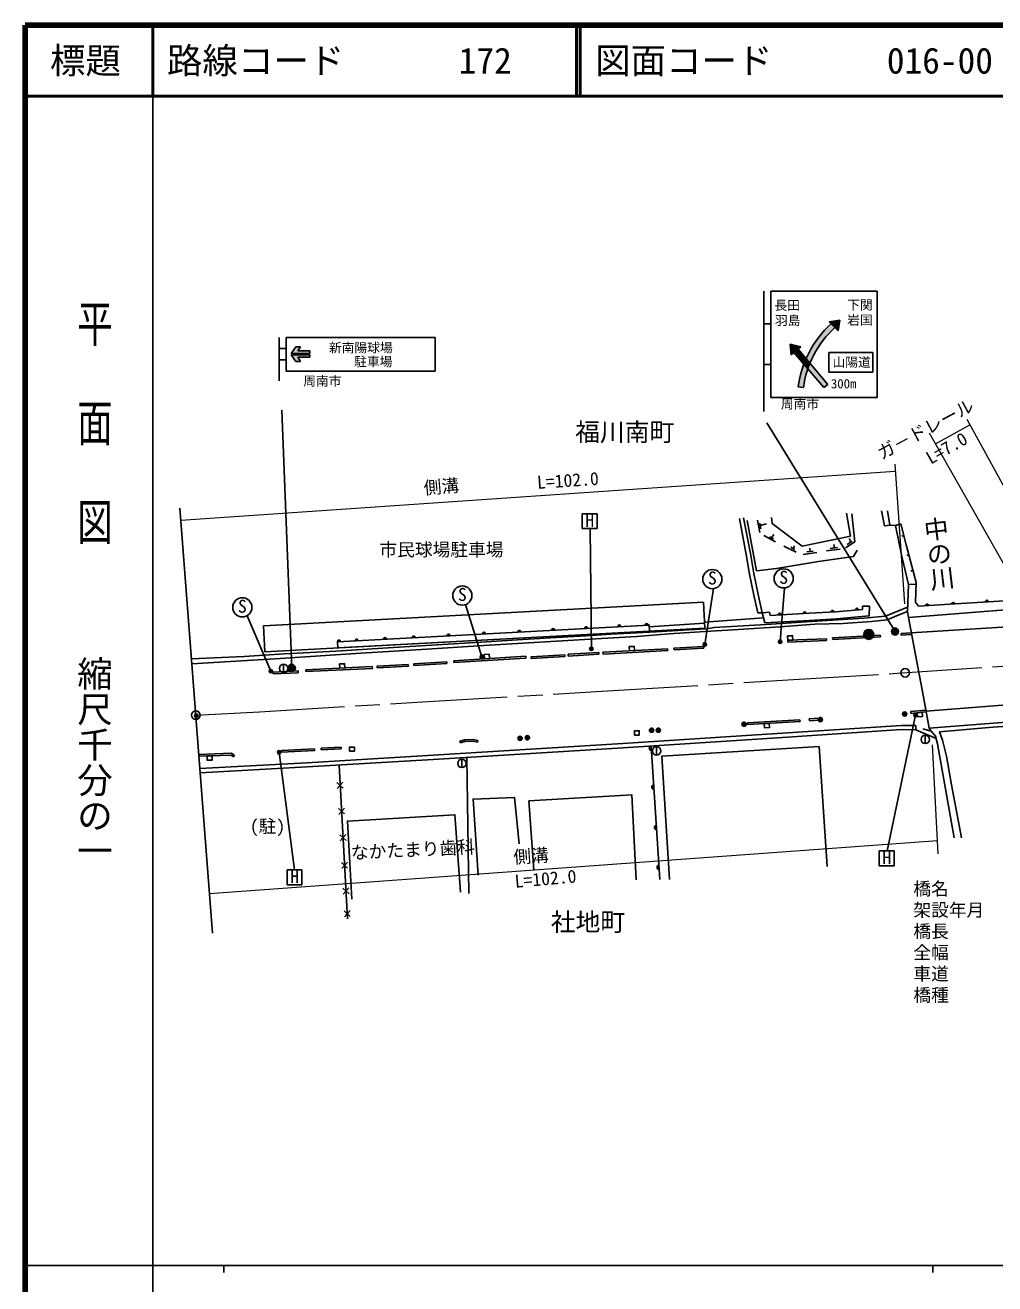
# Model space of a CAD drawing. Units: millimetres at full size, sheet at 1:1000; details may follow other scales. Extents: x 40000 to 680000, y 20000 to 380000.
# Drawn here: x 40000 to 176749, y 202409 to 380000 of the extents above; entities that cross this region are included whole.
import ezdxf
from ezdxf.enums import TextEntityAlignment as Align

# ---------------------------------------------------------------- set-up
doc = ezdxf.new("R2010")
doc.units = ezdxf.units.MM
doc.header["$LTSCALE"] = 1000
doc.header["$PDMODE"] = 32
doc.header["$PDSIZE"] = 500
doc.linetypes.add('CHAIN', pattern=[18.5, 12, -1.5, 3.5, -1.5])
for name, color, linetype, lineweight in [('M-BGD', 7, 'Continuous', 25), ('M-BGD-EXST', 7, 'Continuous', 25), ('M-BMK', 2, 'CHAIN', 13), ('M-BMK-OTRS', 5, 'Continuous', 25), ('M-BMK-SRVR', 3, 'Continuous', 25), ('M-STR-HTXT', 7, 'Continuous', 13), ('M-STR-STR1', 1, 'Continuous', 25), ('M-STR-STRC', 7, 'Continuous', 25), ('M-TTL', 2, 'Continuous', 140), ('M-TTL-BAND', 7, 'Continuous', 25), ('M-TTL-LINE', 7, 'Continuous', 50)]:
    doc.layers.add(name, color=color, linetype=linetype, lineweight=lineweight)
for name, color, linetype in [('M-BMK-HTXT', 7, 'Continuous'), ('M-OTRS', 6, 'Continuous'), ('M-TTL-TXT', 7, 'Continuous')]:
    doc.layers.add(name, color=color, linetype=linetype)
doc.styles.add('@ＭＳ ゴシック', font='')
doc.styles.add('ＭＳ ゴシック', font='')
doc.styles.get('@ＭＳ ゴシック').set_extended_font_data('@MS Gothic')
doc.styles.get('ＭＳ ゴシック').set_extended_font_data('MS Gothic')

msp = doc.modelspace()

# ---------------------------------------------------------------- hatches: boundary and pattern name
at = {"layer": 'M-BGD'}
for points in [[(171074, 298332, 0.4608), (170859, 298554, 0.4608), (170673, 298307)], [(175839, 298627, 0.4608), (175624, 298849, 0.4608), (175438, 298602)], [(146609, 296800, 0.4608), (146395, 297024, 0.4608), (146207, 296778)], [(150115, 296999, 0.4608), (149901, 297222, 0.4608), (149714, 296976)], [(154067, 297205, 0.4608), (153854, 297429, 0.4608), (153665, 297184)], [(157508, 297512, 0.4608), (157286, 297727, 0.4608), (157108, 297475)], [(167423, 298105, 0.4608), (167208, 298327, 0.4608), (167022, 298080)], [(114658, 294646, 0.4608), (114444, 294870, 0.4608), (114256, 294624)], [(119310, 294896, 0.4608), (119097, 295120, 0.4608), (118909, 294874)], [(124002, 295148, 0.4608), (123789, 295372, 0.4608), (123601, 295126)], [(127843, 295354, 0.4608), (127630, 295578, 0.4608), (127442, 295333)], [(84466, 293024, 0.4608), (84253, 293247, 0.4608), (84065, 293002)], [(86936, 293156, 0.4608), (86723, 293380, 0.4608), (86535, 293135)], [(90953, 293372, 0.4608), (90739, 293596, 0.4608), (90551, 293351)], [(94999, 293589, 0.4608), (94786, 293813, 0.4608), (94598, 293568)], [(99899, 293853, 0.4608), (99686, 294077, 0.4608), (99498, 293831)], [(104915, 294122, 0.4608), (104702, 294346, 0.4608), (104514, 294101)], [(109900, 294390, 0.4608), (109687, 294614, 0.4608), (109499, 294369)], [(158269, 294037, 1), (159669, 294037, 0.41421), (158969, 294737, 0.41421)], [(164337, 282807, 0.41421), (164037, 283107, 0.41421), (163737, 282807, 1)], [(128645, 280526, 0.41421), (128345, 280826, 0.41421), (128045, 280526, 1)], [(129595, 280526, 0.41421), (129295, 280826, 0.41421), (128995, 280526, 1)], [(141683, 281370, 0.41421), (141383, 281670, 0.41421), (141083, 281370, 1)], [(152432, 282023, 0.41421), (152132, 282323, 0.41421), (151832, 282023, 1)], [(110104, 279376, 0.41421), (109804, 279676, 0.41421), (109504, 279376, 1)], [(111133, 279455, 0.41421), (110833, 279755, 0.41421), (110533, 279455, 1)], [(128262, 278284, 0.84072), (128302, 277659)], [(128620, 272779, 0.84072), (128661, 272155)], [(128991, 267090, 0.84072), (129032, 266465)], [(129354, 261512, 0.84072), (129395, 260888)]]:
    msp.add_hatch(color=256, dxfattribs=at).paths.add_polyline_path(points)
at = {"layer": 'M-BGD-EXST'}
for points in [[(146734, 293008, 0.41421), (146484, 293258, 0.41421), (146234, 293008, 1)], [(120097, 292011, 0.41421), (119847, 292261, 0.41421), (119597, 292011, 1)], [(136110, 292631, 0.41421), (135860, 292881, 0.41421), (135610, 292631, 1)], [(104661, 290893, 0.41421), (104411, 291143, 0.41421), (104161, 290893, 1)], [(74889, 288858, 0.41421), (74639, 289108, 0.41421), (74389, 288858, 1)], [(165811, 282650, 0.41421), (165561, 282900, 0.41421), (165311, 282650, 1)], [(76075, 277408, 0.41421), (75825, 277658, 0.41421), (75575, 277408, 1)]]:
    msp.add_hatch(color=256, dxfattribs=at).paths.add_polyline_path(points)
at = {"layer": 'M-STR-STRC'}
for points in [[(154200, 337329), (153753, 337776), (153669, 337860), (153482, 337687), (153298, 337511), (153117, 337332), (152939, 337150), (152765, 336965), (152594, 336777), (152426, 336585), (152261, 336391), (152100, 336194), (151942, 335995), (151788, 335792), (151637, 335587), (151490, 335379), (151347, 335169), (151207, 334956), (151071, 334741), (150939, 334524), (150811, 334304), (150686, 334082), (150566, 333858), (150449, 333632), (150336, 333404), (150228, 333174), (150128, 332953), (150671, 332313), (150728, 332451), (150824, 332673), (150924, 332892), (151028, 333110), (151135, 333326), (151246, 333541), (151361, 333753), (151480, 333963), (151602, 334171), (151728, 334377), (151858, 334581), (151991, 334782), (152127, 334981), (152267, 335178), (152411, 335372), (152557, 335564), (152707, 335753), (152861, 335939), (153017, 336123), (153177, 336304), (153340, 336482), (153506, 336657), (153675, 336830), (153847, 336999), (154022, 337165)], [(154902, 338395), (154788, 337751), (154283, 337245), (153753, 337776), (153399, 338129)], [(154637, 336892), (154283, 337245), (153753, 337776), (153399, 338129), (154902, 338395)], [(80153, 334033), (80153, 333672), (77489, 333671), (78158, 334608), (78839, 334608), (78469, 334033)], [(147900, 335002), (148533, 334836), (148994, 334291), (148422, 333806), (148041, 333483)], [(149376, 334615), (148994, 334291), (148422, 333806), (148041, 333483), (147900, 335002)], [(149809, 332170), (149838, 332247), (149931, 332484), (150027, 332720), (150128, 332953), (148994, 334291), (148422, 333806)], [(77489, 333497), (78158, 332560), (78839, 332560), (78469, 333135), (80153, 333134), (80153, 333496)], [(149751, 328854), (149761, 328929), (149795, 329167), (149834, 329406), (149877, 329643), (149924, 329880), (149976, 330116), (150031, 330351), (150091, 330585), (150154, 330818), (150222, 331049), (150293, 331280), (150369, 331509), (149809, 332170), (149722, 331931), (149639, 331691), (149560, 331449), (149486, 331205), (149415, 330961), (149349, 330715), (149288, 330468), (149230, 330220), (149177, 329971), (149129, 329721), (149085, 329471), (149045, 329219), (149009, 328967), (149007, 328952)], [(150369, 331509), (150413, 331637), (150495, 331864), (150581, 332089), (150671, 332313), (150128, 332953), (150027, 332720), (149931, 332484), (149838, 332247), (149809, 332170)], [(152616, 328858), (153211, 329315), (150671, 332313), (150581, 332089), (150495, 331864), (150413, 331637), (150369, 331509)], [(163180, 294441, 0.41421), (162680, 294941, 0.41421), (162180, 294441, 1)], [(78103, 289319, 0.41421), (77603, 289819, 0.41421), (77103, 289319, 1)]]:
    msp.add_hatch(color=256, dxfattribs=at).paths.add_polyline_path(points)

# ---------------------------------------------------------------- linework, layer by layer
at = {"layer": 'M-BGD'}
for p, q in [((157016, 307105), (156568, 311057)), ((143289, 310145), (143598, 308401)), ((143592, 309724), (143740, 308951)), ((143655, 309398), (144545, 309662)), ((161964, 309433), (162725, 309403)), ((162725, 309403), (163484, 309623)), ((144179, 307975), (145817, 307102)), ((144983, 307821), (145524, 307539)), ((145253, 307680), (145573, 308139)), ((156373, 307024), (156245, 307561)), ((163909, 308006), (163654, 307913)), ((147013, 306496), (148734, 305620)), ((147963, 306341), (148563, 306019)), ((148329, 306145), (148494, 306540)), ((149727, 305292), (151630, 305579)), ((150256, 305703), (151137, 305794)), ((150697, 305748), (150676, 306200)), ((153003, 305831), (154929, 306073)), ((153523, 306141), (154568, 306292)), ((154135, 306229), (154053, 306743)), ((155670, 306274), (157016, 307105)), ((155930, 306735), (156651, 307205)), ((164636, 305263), (164353, 305194)), ((165219, 303087), (164918, 302981)), ((144971, 297155), (143951, 297104)), ((158097, 298012), (159098, 298022)), ((128014, 295124), (135817, 295611)), ((135810, 295751), (144138, 296387)), ((164974, 294263), (181924, 295302)), ((147542, 293217), (153018, 293436)), ((147552, 292968), (147542, 293217)), ((147552, 292968), (153028, 293187)), ((153028, 293187), (153018, 293436)), ((153867, 293557), (160600, 293937)), ((153881, 293307), (153867, 293557)), ((153881, 293307), (160615, 293687)), ((160615, 293687), (160600, 293937)), ((163526, 294163), (164974, 294263)), ((163544, 293913), (163526, 294163)), ((163544, 293913), (165021, 294016)), ((116582, 291236), (120899, 291491)), ((120913, 291242), (120899, 291491)), ((121485, 291514), (130606, 292000)), ((121499, 291264), (121485, 291514)), ((121499, 291264), (130619, 291750)), ((130619, 291750), (130606, 292000)), ((131497, 292097), (135689, 292335)), ((131511, 291848), (131497, 292097)), ((131511, 291848), (135703, 292086)), ((135703, 292086), (135689, 292335)), ((76454, 289834), (76454, 288634)), ((79581, 289034), (88953, 289495)), ((88966, 289246), (88953, 289495)), ((89632, 289556), (94032, 289807)), ((89646, 289306), (89632, 289556)), ((89646, 289306), (94046, 289558)), ((94046, 289558), (94032, 289807)), ((94808, 289888), (99459, 290169)), ((94823, 289638), (94808, 289888)), ((94823, 289638), (99474, 289919)), ((99474, 289919), (99459, 290169)), ((100434, 290331), (110590, 290954)), ((100450, 290082), (100434, 290331)), ((100450, 290082), (110605, 290704)), ((110605, 290704), (110590, 290954)), ((111346, 290872), (116113, 291165)), ((111361, 290623), (111346, 290872)), ((111361, 290623), (116128, 290915)), ((116128, 290915), (116113, 291165)), ((116597, 290986), (116582, 291236)), ((116597, 290986), (120913, 291242)), ((74946, 288732), (78502, 288883)), ((74957, 288482), (74946, 288732)), ((74957, 288482), (78513, 288633)), ((78513, 288633), (78502, 288883)), ((79593, 288784), (79581, 289034)), ((79593, 288784), (88966, 289246)), ((167064, 283221), (182960, 284435)), ((164891, 283142), (167037, 283363)), ((164891, 283142), (164917, 282894)), ((164917, 282894), (167083, 283117)), ((141816, 281557), (149269, 281986)), ((141816, 281557), (141830, 281308)), ((141830, 281308), (149283, 281736)), ((149283, 281736), (149269, 281986)), ((150576, 282107), (151964, 282209)), ((150576, 282107), (150595, 281857)), ((150595, 281857), (151982, 281960)), ((151964, 282209), (151982, 281960)), ((165621, 281177), (165613, 280577)), ((166617, 280705), (167769, 280364)), ((101953, 279180), (101321, 278971)), ((101321, 278971), (101399, 278734)), ((101998, 278931), (101399, 278734)), ((101953, 279180), (103202, 279233)), ((101998, 278931), (103177, 278982)), ((103177, 278982), (103790, 278830)), ((103202, 279233), (103850, 279073)), ((103790, 278830), (103850, 279073)), ((165613, 280577), (168470, 279345)), ((166939, 279831), (166939, 278631)), ((76149, 277667), (80813, 277915)), ((76162, 277418), (76149, 277667)), ((76162, 277418), (80826, 277665)), ((80826, 277665), (80813, 277915)), ((81728, 277993), (84556, 278123)), ((81740, 277743), (81728, 277993)), ((81740, 277743), (84567, 277874)), ((84567, 277874), (84556, 278123)), ((129487, 259468), (128262, 278284)), ((129054, 278204), (129054, 277004)), ((69382, 276762), (69525, 276967)), ((85452, 253920), (84259, 275605)), ((101597, 276446), (101597, 275246)), ((102588, 257484), (102276, 276693)), ((84856, 272341), (83970, 273134)), ((84815, 273178), (84017, 272287)), ((85056, 268704), (84170, 269497)), ((85015, 269541), (84217, 268650)), ((85263, 264949), (84377, 265742)), ((85221, 265786), (84423, 264895)), ((85477, 261048), (84591, 261842)), ((85436, 261885), (84638, 260995)), ((85676, 257431), (84790, 258225)), ((85635, 258268), (84837, 257377)), ((85852, 254240), (84966, 255034)), ((85811, 255078), (85013, 254187))]:
    msp.add_line(p, q, dxfattribs=at)
for points in [[(145249, 310526), (145340, 309680), (149568, 306481), (156380, 307921), (155854, 311166)], [(160777, 311497), (161171, 309353), (161964, 309433), (161623, 311470)], [(143951, 297104), (143335, 297104), (142770, 299559), (142171, 302516), (141685, 305337), (140736, 310389)], [(143951, 297104), (143356, 299685), (142761, 302627), (142275, 305444), (141326, 310500)], [(141808, 310134), (143142, 303012), (145954, 303326), (151905, 304318), (156827, 305015), (157328, 305911)], [(164587, 301096), (163649, 305018), (162725, 309403)], [(186193, 310379), (185112, 306940), (186589, 306490), (186570, 299362), (177358, 298721), (170384, 298289), (165999, 298017), (165543, 298593), (165678, 301374), (164258, 306674), (163484, 309623)], [(165666, 301113), (164587, 301096), (164411, 297278), (164575, 296402)], [(63464, 290582), (70891, 290929), (76531, 291306), (83812, 291683), (91174, 292127), (98080, 292585), (104245, 292948), (110166, 293325), (116539, 293688), (119907, 293876), (122615, 294084), (128981, 294424), (132815, 294619), (136093, 294820), (137170, 295029), (144507, 295446), (150910, 295853), (158255, 296308), (161339, 296611), (164438, 297874)], [(164411, 297278), (162886, 296676), (161581, 296085), (159362, 295883), (155351, 295600), (151355, 295465), (146454, 295102), (140614, 294752), (135916, 294456), (130842, 294120), (126239, 293757), (121272, 293460), (114933, 293070), (109455, 292747), (104664, 292478), (95903, 291913), (87330, 291415), (75942, 290634), (63517, 289892)], [(143951, 297104), (144325, 295669), (150605, 296025), (154415, 296222), (159044, 296650), (159098, 298022)], [(144971, 297155), (145086, 296714), (150551, 297024), (154343, 297219), (158079, 297565), (158097, 298012)], [(165621, 281177), (163592, 281204), (146054, 280041), (124293, 278627), (97518, 277006), (79741, 275934), (64651, 275112)], [(165613, 280577), (163608, 280603), (146093, 279442), (124331, 278028), (97555, 276407), (79775, 275335), (64696, 274514)], [(171008, 265337), (168673, 278614), (168381, 279664), (167769, 280364), (167513, 280789)], [(190251, 266666), (185126, 279443), (184905, 279830), (183785, 280566), (182841, 281365), (176453, 280955), (168954, 280311), (169365, 279135), (169943, 276857), (170651, 272802), (172050, 265325)], [(64498, 277105), (69104, 277260), (69525, 276967)], [(130851, 259461), (129805, 276869), (151966, 278214), (153116, 261269)], [(64517, 276856), (69030, 277007), (69382, 276762)], [(103877, 260082), (103179, 270811), (109030, 271044), (109650, 264498)], [(111742, 260779), (111044, 270540), (125574, 271392), (126155, 259423)], [(86066, 256669), (85455, 267708), (100604, 268599), (101402, 257662)]]:
    msp.add_lwpolyline(points, dxfattribs=at)
for points in [[(73793, 291599), (135854, 294933), (135658, 298578), (73598, 295244)], [(84111, 292153), (128047, 294514), (128002, 295363), (84065, 293002)], [(147542, 293217), (148241, 293245), (148217, 293845), (147518, 293817)], [(125223, 291713), (125922, 291750), (125890, 292349), (125191, 292312)], [(84374, 289270), (85073, 289304), (85043, 289903), (84344, 289869)], [(104767, 290597), (105466, 290640), (105429, 291239), (104730, 291196)], [(166500, 283057), (165804, 282985), (165865, 282388), (166561, 282460)], [(144939, 281486), (144240, 281446), (144274, 280847), (144973, 280887)], [(125912, 279838), (126612, 279838), (126612, 280438), (125912, 280438)], [(85729, 277547), (86429, 277547), (86429, 278147), (85729, 278147)], [(66366, 276918), (65666, 276894), (65687, 276295), (66386, 276318)]]:
    msp.add_lwpolyline(points, close=True, dxfattribs=at)
for centre, radius in [((158969, 294037), 700), ((76454, 289234), 600), ((164037, 282807), 300), ((128345, 280526), 300), ((129295, 280526), 300), ((141383, 281370), 300), ((152132, 282023), 300), ((109804, 279376), 300), ((110833, 279455), 300), ((166939, 279231), 600), ((129054, 277604), 600), ((101597, 275846), 600)]:
    msp.add_circle(centre, radius, dxfattribs=at)
for centre, radius, start, end in [((170871, 298351), 203, 354.57891, 192.5023), ((175637, 298646), 203, 354.57891, 192.5023), ((146406, 296821), 203, 354.28338, 192.20676), ((149913, 297019), 203, 354.28338, 192.20676), ((153864, 297226), 203, 353.987, 191.91038), ((157305, 297525), 203, 356.32149, 194.24488), ((167221, 298124), 203, 354.5912, 192.51459), ((114455, 294667), 203, 354.11394, 192.03733), ((119108, 294917), 203, 354.11394, 192.03733), ((123799, 295169), 203, 354.11394, 192.03733), ((127641, 295375), 203, 354.11394, 192.03733), ((84264, 293044), 203, 354.11394, 192.03733), ((86734, 293177), 203, 354.11394, 192.03733), ((90750, 293393), 203, 354.11394, 192.03733), ((94797, 293610), 203, 354.11394, 192.03733), ((99697, 293874), 203, 354.11394, 192.03733), ((104713, 294143), 203, 354.11394, 192.03733), ((109698, 294411), 203, 354.11394, 192.03733), ((128336, 277975), 318, 103.61847, 263.8362), ((128695, 272471), 318, 103.61847, 263.8362), ((129066, 266781), 318, 103.61847, 263.8362), ((129429, 261203), 318, 103.61847, 263.8362)]:
    msp.add_arc(centre, radius, start, end, dxfattribs=at)
at = {"layer": 'M-BGD-EXST'}
for p, q in [((120649, 311069), (118549, 311069)), ((118549, 311069), (118549, 308969)), ((120649, 308969), (120649, 311069)), ((118549, 308969), (120649, 308969)), ((119847, 292011), (119657, 308969)), ((135860, 292631), (137060, 300501)), ((146484, 293008), (147088, 300593)), ((74639, 288858), (71285, 296676)), ((104411, 290893), (102102, 298249)), ((165561, 282650), (161574, 263484)), ((75825, 277408), (78004, 260827)), ((162538, 263484), (160438, 263484)), ((160438, 263484), (160438, 261384)), ((162538, 261384), (162538, 263484)), ((160438, 261384), (162538, 261384)), ((79039, 260827), (76939, 260827)), ((76939, 260827), (76939, 258727)), ((79039, 258727), (79039, 260827)), ((76939, 258727), (79039, 258727))]:
    msp.add_line(p, q, dxfattribs=at)
for centre, radius in [((136914, 301843), 1350), ((146971, 301938), 1350), ((101653, 299522), 1350), ((70626, 297854), 1350), ((146484, 293008), 250), ((119847, 292011), 250), ((135860, 292631), 250), ((104411, 290893), 250), ((74639, 288858), 250), ((165561, 282650), 250), ((75825, 277408), 250)]:
    msp.add_circle(centre, radius, dxfattribs=at)
at = {"layer": 'M-BMK'}
msp.add_lwpolyline([(64073, 282644), (73046, 283121), (96015, 284536), (122899, 286115), (148377, 287665), (162960, 288549), (182134, 289836), (201420, 290935), (233531, 292828), (260646, 294489), (272719, 295232), (287723, 296115), (308348, 297441), (328624, 298697), (352550, 300023), (371692, 301151)], dxfattribs=at)
at = {"layer": 'M-BMK-OTRS'}
msp.add_line((66431, 251899), (61832, 311852), dxfattribs=at)
at = {"layer": 'M-BMK-SRVR'}
for centre in [(164117, 288626), (64073, 282644)]:
    msp.add_circle(centre, 600, dxfattribs=at)
at = {"layer": 'M-OTRS'}
msp.add_point((64143, 282565), dxfattribs=at)
at = {"layer": 'M-STR-HTXT'}
for p, q in [((168365, 320937), (173231, 323604)), ((172803, 324386), (186199, 299944)), ((167501, 322461), (180706, 299170)), ((162647, 318042), (164002, 298335)), ((61962, 310161), (162712, 317091)), ((168776, 263069), (167966, 278480)), ((168680, 264892), (66008, 257414))]:
    msp.add_line(p, q, dxfattribs=at)
at = {"layer": 'M-STR-STR1'}
for p, q in [((164575, 296402), (180628, 297685)), ((167513, 280789), (183376, 282075))]:
    msp.add_line(p, q, dxfattribs=at)
msp.add_lwpolyline([(167513, 280789), (166652, 285451), (165603, 290899), (164575, 296402)], dxfattribs=at)
at = {"layer": 'M-STR-STRC'}
for p, q in [((144175, 342488), (144175, 325488)), ((145175, 342488), (145175, 327488)), ((145175, 342488), (160175, 342488)), ((160175, 342488), (160175, 327488)), ((144175, 337863), (145175, 337863)), ((153399, 338129), (154902, 338395)), ((154637, 336892), (153399, 338129)), ((154902, 338395), (154637, 336892)), ((75806, 335952), (75806, 329807)), ((76806, 335952), (97806, 335952)), ((76806, 335952), (76806, 331202)), ((97806, 335952), (97806, 331202)), ((75806, 334368), (76806, 334368)), ((77489, 333671), (78158, 334608)), ((78158, 334608), (78839, 334608)), ((78839, 334608), (78469, 334033)), ((78469, 334033), (80153, 334033)), ((80153, 334033), (80153, 333672)), ((148041, 333483), (147900, 335002)), ((147900, 335002), (149376, 334615)), ((149376, 334615), (148041, 333483)), ((153211, 329315), (148994, 334291)), ((75806, 332785), (76806, 332785)), ((77489, 333671), (80153, 333672)), ((77489, 333497), (80153, 333497)), ((77489, 333497), (78158, 332560)), ((78158, 332560), (78839, 332560)), ((78839, 332560), (78469, 333135)), ((78469, 333135), (80153, 333134)), ((80153, 333134), (80153, 333496)), ((144175, 332113), (145175, 332113)), ((152616, 328858), (148422, 333806)), ((153359, 333822), (159559, 333822)), ((153359, 333822), (153359, 331022)), ((159559, 333822), (159559, 331022)), ((97806, 331202), (76806, 331202)), ((153359, 331022), (159559, 331022)), ((149007, 328952), (149751, 328854)), ((152616, 328858), (153211, 329315)), ((145175, 327488), (160175, 327488)), ((77603, 289319), (76177, 325679)), ((144619, 323899), (162680, 294441))]:
    msp.add_line(p, q, dxfattribs=at)
for centre in [(162680, 294441), (77603, 289319)]:
    msp.add_circle(centre, 500, dxfattribs=at)
for radius, start in [(14581, 132.20788), (13831, 132.05634)]:
    msp.add_arc((163465, 327059), radius, start, 172.54315, dxfattribs=at)
at = {"layer": 'M-TTL'}
for p, q in [((40000, 380000), (40000, 20000)), ((680000, 380000), (40000, 380000))]:
    msp.add_line(p, q, dxfattribs=at)
at = {"layer": 'M-TTL-BAND'}
for p, q in [((58000, 370000), (58000, 20000)), ((40000, 205000), (579000, 205000)), ((68000, 205000), (68000, 204000)), ((168000, 205000), (168000, 204000))]:
    msp.add_line(p, q, dxfattribs=at)
at = {"layer": 'M-TTL-LINE'}
for p, q in [((58000, 380000), (58000, 370000)), ((117750, 380000), (117750, 370000)), ((118250, 380000), (118250, 370000)), ((40000, 370000), (680000, 370000))]:
    msp.add_line(p, q, dxfattribs=at)

# ---------------------------------------------------------------- texts
at = {"layer": 'M-BGD-EXST', "style": 'ＭＳ ゴシック'}
for p in [(119002, 308661), (160891, 261076), (77392, 258419)]:
    msp.add_text('H', height=1833, dxfattribs=at).set_placement(p, align=Align.BOTTOM_LEFT)
for p in [(136259, 300551), (146316, 300646), (100997, 298229), (69971, 296561)]:
    msp.add_text('S', height=1833, rotation=358.508, dxfattribs=at).set_placement(p, align=Align.BOTTOM_LEFT)
at = {"layer": 'M-BMK-HTXT', "style": 'ＭＳ ゴシック'}
for s, height, p in [('福川南町', 2566, (117561, 320550)), ('市民球場駐車場', 1833, (89959, 304535)), ('(駐)', 1833, (71680, 265509)), ('社地町', 2566, (114118, 251416))]:
    msp.add_text(s, height=height, dxfattribs=at).set_placement(p, align=Align.BOTTOM_LEFT)
at = {"layer": 'M-BMK-HTXT'}
for s, height, rotation, style, p in [('中の川', 2566, 276.827, '@ＭＳ ゴシック', (166205, 310403)), ('なかたまり歯科', 1833, 2.796, 'ＭＳ ゴシック', (86007, 261782))]:
    msp.add_text(s, height=height, rotation=rotation, dxfattribs=dict(at, style=style)).set_placement(p, align=Align.BOTTOM_LEFT)
at = {"layer": 'M-STR-HTXT', "style": 'ＭＳ ゴシック'}
for s, rotation, p in [('ガ－ドレール', 28.281, (161046, 318160)), ('L=7.0', 29.999, (167983, 317496)), ('側溝', 4.86, (96334, 313229)), ('L=102.0', 3.793, (112280, 314021)), ('側溝', 3.969, (108954, 261147)), ('L=102.0', 4.963, (109162, 257739))]:
    msp.add_text(s, height=1833, rotation=rotation, dxfattribs=at).set_placement(p, align=Align.BOTTOM_LEFT)
for s, p in [('橋名', (165260, 256692)), ('架設年月', (165260, 253692)), ('橋長', (165260, 250692)), ('全幅', (165260, 247692)), ('車道', (165260, 244692)), ('橋種', (165260, 241692))]:
    msp.add_text(s, height=1833, dxfattribs=at).set_placement(p, align=Align.BOTTOM_LEFT)
at = {"layer": 'M-STR-STRC', "style": 'ＭＳ ゴシック'}
for s, p in [('長田', (147475, 340479)), ('下関', (157722, 340538)), ('岩国', (157722, 338394)), ('羽島', (147535, 338334)), ('新南陽球場', (87337, 334492)), ('駐車場', (89092, 332533)), ('山陽道', (156559, 332456)), ('300m', (155431, 329412))]:
    msp.add_text(s, height=1320, dxfattribs=at).set_placement(p, align=Align.MIDDLE_CENTER)
for p in [(79218, 328743), (146583, 325510)]:
    msp.add_text('周南市', height=1320, dxfattribs=at).set_placement(p, align=Align.BOTTOM_LEFT)
at = {"layer": 'M-TTL-BAND', "style": '@ＭＳ ゴシック', "width": 1.4}
msp.add_text('平  面  図', height=3666, rotation=270, dxfattribs=at).set_placement((49777, 306475), align=Align.MIDDLE_RIGHT)
at = {"layer": 'M-TTL-BAND', "style": '@ＭＳ ゴシック'}
msp.add_text('縮尺千分の一', height=3666, rotation=270, dxfattribs=at).set_placement((49777, 261030), align=Align.MIDDLE_RIGHT)
at = {"layer": 'M-TTL-TXT', "style": 'ＭＳ ゴシック'}
msp.add_text('標題', height=3666, dxfattribs=at).set_placement((48500, 375000), align=Align.MIDDLE_CENTER)
for s, p in [('路線コード', (60000, 375000)), ('172', (101142, 375000)), ('図面コード', (120380, 375000)), ('016-00', (161521, 375000))]:
    msp.add_text(s, height=3666, dxfattribs=at).set_placement(p, align=Align.MIDDLE_LEFT)

doc.saveas('drawing.dxf')
